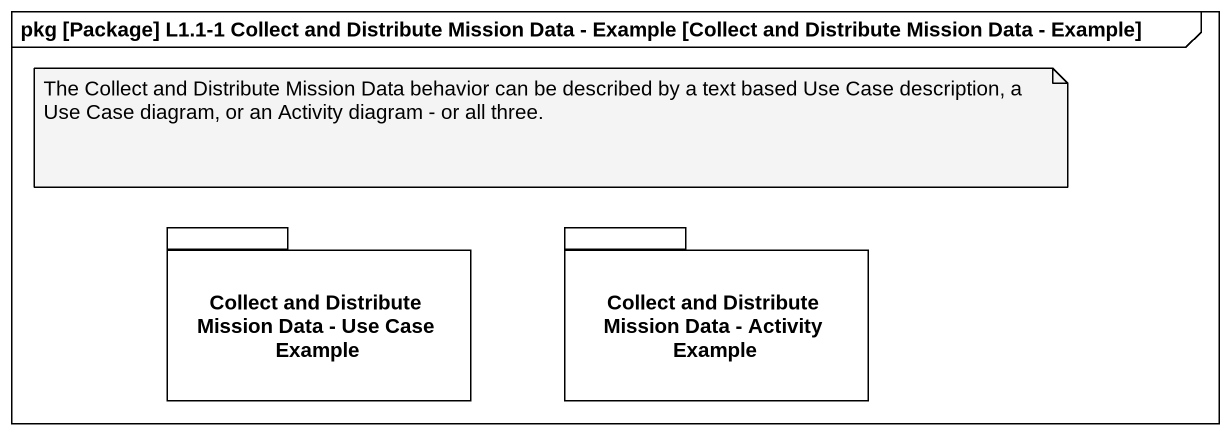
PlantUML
@startuml
mainframe pkg [Package] L1.1-1 Collect and Distribute Mission Data - Example [Collect and Distribute Mission Data - Example]
package "Collect and Distribute Mission Data - Use Case Example" as Collect_and_Distribute {
}
package "Collect and Distribute Mission Data - Activity Example" as Collect_and_Distribute_2 {
}
note as N1
  The Collect and Distribute Mission Data behavior can be described by a text based Use Case description, a Use Case diagram, or an Activity diagram - or all three.
end note
@enduml
